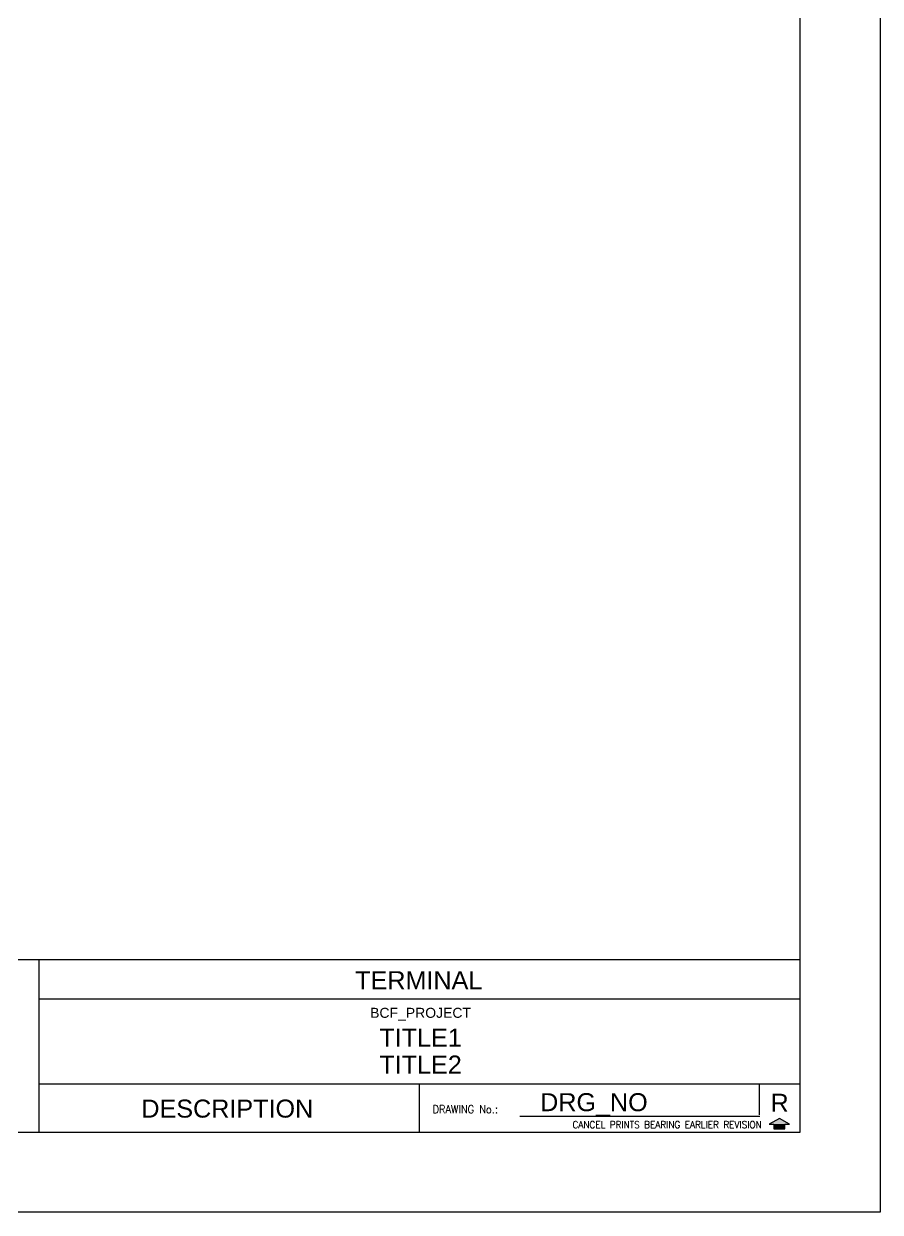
# Model space of a CAD drawing. Extents: x 0 to 841, y 0 to 594.
# Drawn here: x 626.9 to 841, y 0 to 297 of the extents above; entities that cross this region are included whole.
import ezdxf
from ezdxf.enums import TextEntityAlignment as Align

# ---------------------------------------------------------------- set-up
doc = ezdxf.new("R2010")
doc.units = 0
doc.header["$LTSCALE"] = 250
doc.layers.add('BORDER', color=4, linetype='Continuous')
doc.layers.add('Non-Plot', color=7, linetype='Continuous', plot=False)
doc.styles.add('BCF BORDER1', font='ROMANS.shx', dxfattribs={"width": 0.9})
doc.styles.add('bcfs', font='arial.ttf', dxfattribs={"height": 4.5})

msp = doc.modelspace()

# ---------------------------------------------------------------- linework, layer by layer
at = {"layer": 'BORDER', "color": 4}
for p, q in [((50, 63.13), (821, 63.13)), ((630.69, 63.13), (630.69, 20)), ((630.69, 53.35), (821, 53.35)), ((821, 32.03), (630.69, 32.03)), ((725.85, 20), (725.85, 32.03))]:
    msp.add_line(p, q, dxfattribs=at)
at = {"layer": 'BORDER', "color": 1}
for p, q in [((810.86, 24.32), (810.86, 32.03)), ((750.93, 23.98), (810.89, 23.98))]:
    msp.add_line(p, q, dxfattribs=at)
at = {"layer": 'BORDER', "color": 4}
msp.add_lwpolyline([(50, 20), (821, 20), (821, 574), (50, 574)], close=True, dxfattribs=at)
at = {"layer": 'BORDER', "color": 1}
msp.add_lwpolyline([(813.2, 22.02), (814.37, 22.02), (814.37, 20.85), (817.18, 20.85), (817.18, 22.02), (818.36, 22.02), (815.78, 23.43)], close=True, dxfattribs=at)
for points in [[(815.78, 23.43), (813.2, 22.02), (818.36, 22.02)], [(814.37, 22.02), (814.37, 20.85), (817.18, 22.02), (817.18, 20.85)]]:
    msp.add_solid(points, dxfattribs=at)
at = {"layer": 'Non-Plot'}
msp.add_lwpolyline([(841, 0), (0, 0), (0, 594), (841, 594)], close=True, dxfattribs=at)

# ---------------------------------------------------------------- texts
at = {"layer": 'BORDER', "color": 1, "style": 'BCF BORDER1', "width": 0.9}
msp.add_text('DRAWING No.:', height=2, dxfattribs=at).set_placement((729.09, 24.73))
msp.add_text('CANCEL PRINTS BEARING EARLIER REVISION', height=1.8, dxfattribs=at).set_placement((811.37, 20.98), align=Align.RIGHT)
at = {"layer": 'BORDER', "color": 3, "style": 'bcfs'}
for tag, text, p in [('TERMINAL', 'TERMINAL', (725.65, 57.99)), ('TITLE1', 'TITLE', (726.1, 43.65)), ('TITLE2', 'TITLE', (726.1, 36.94)), ('DESCRIPTION', 'DESCRIPTION', (677.79, 25.9))]:
    msp.add_attdef(tag, text=text, height=4.5, dxfattribs=at).set_placement(p, align=Align.MIDDLE)
at = {"layer": 'BORDER', "color": 2, "style": 'bcfs'}
msp.add_attdef('BCF_PROJECT', text='BCF PROJECT NO', height=2.5, dxfattribs=at).set_placement((726.1, 49.49), align=Align.MIDDLE)
at = {"layer": 'BORDER', "color": 3, "style": 'bcfs'}
msp.add_attdef('DRG_NO', (755.99, 25.25), 'DRW_NO', height=4.5, dxfattribs=at)
at = {"layer": 'BORDER', "color": 3, "style": 'bcfs', "flags": 12}
msp.add_attdef('R', text='', height=4.5, dxfattribs=at).set_placement((815.85, 25.1), align=Align.CENTER)

doc.saveas('drawing.dxf')
